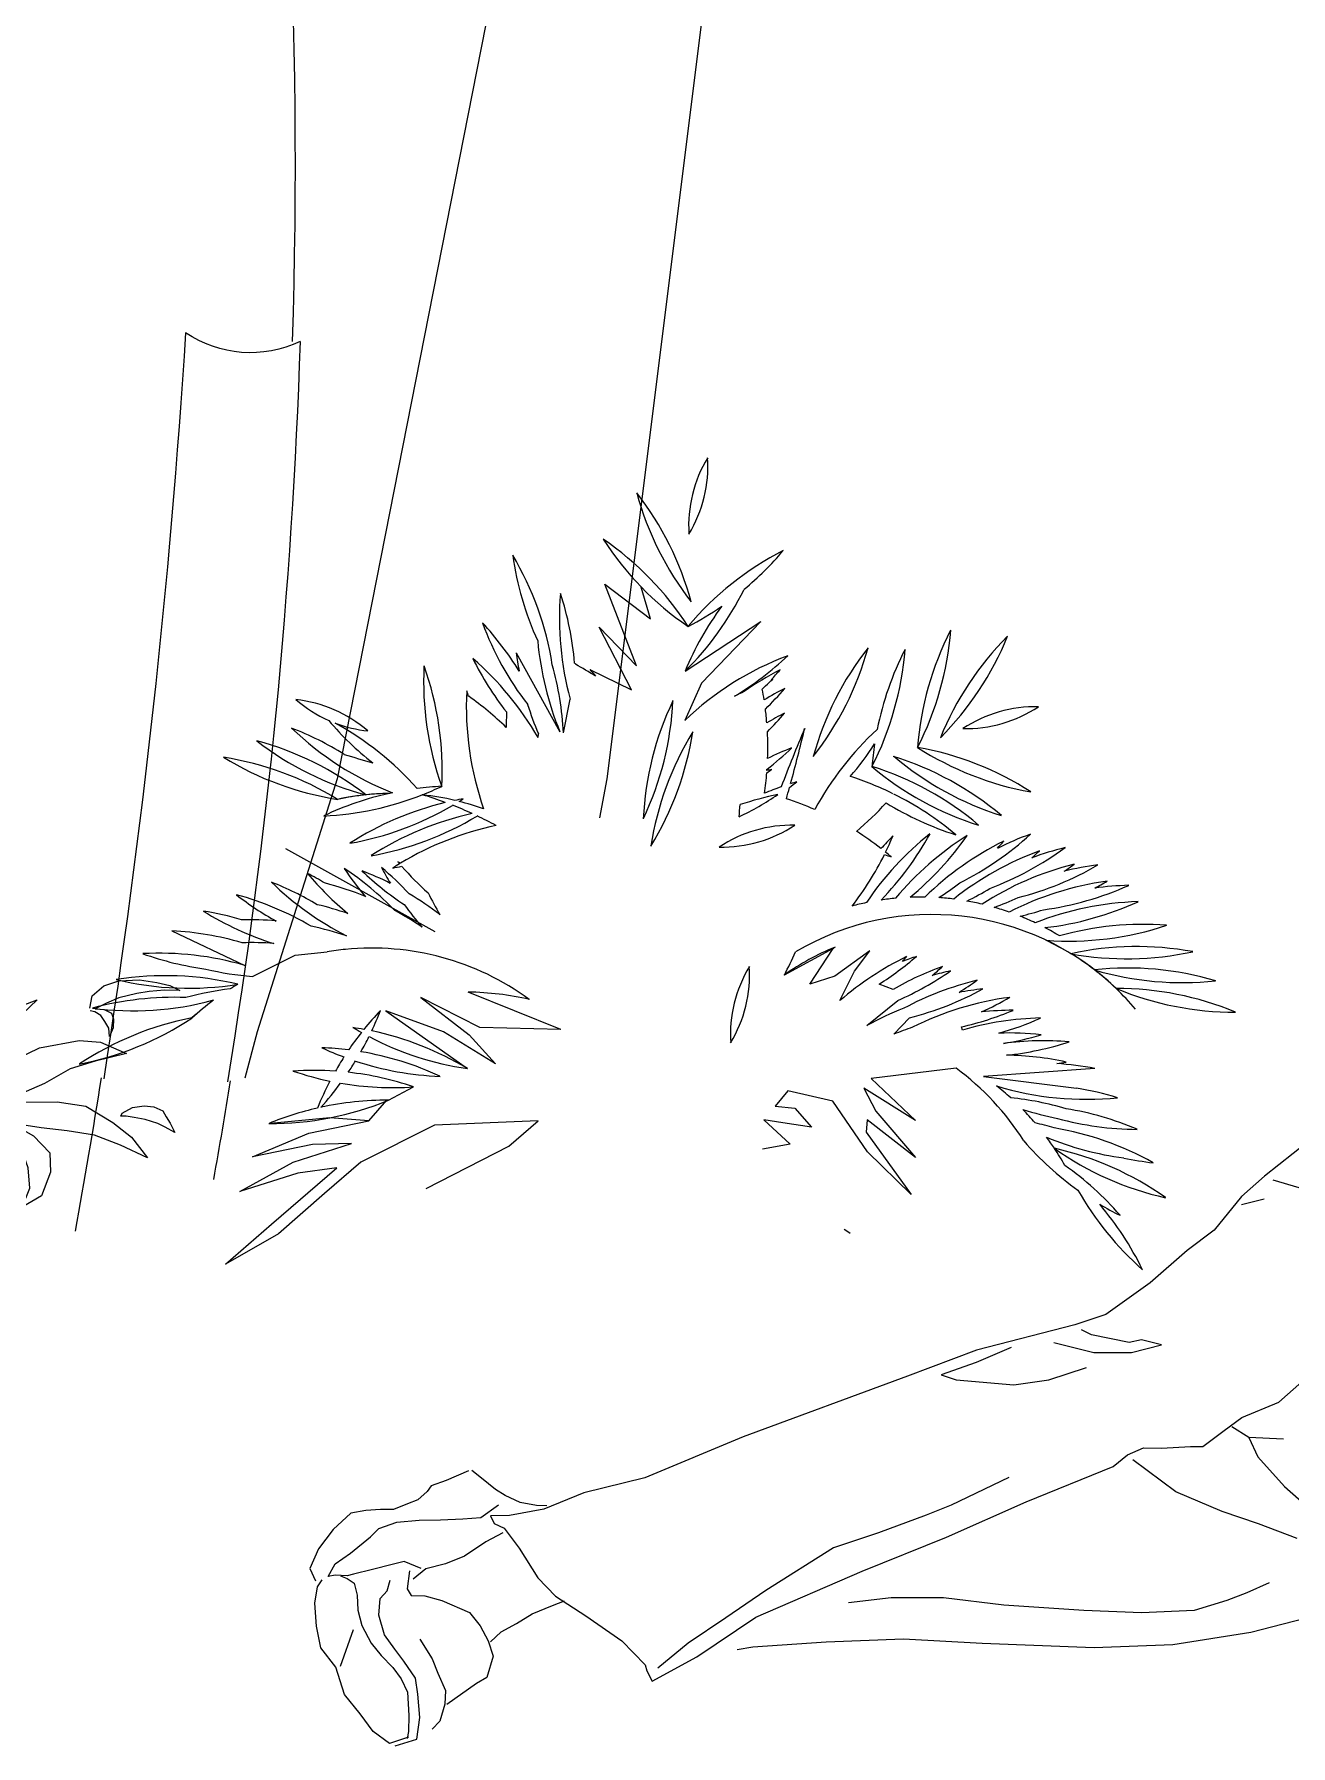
# Model space of a CAD drawing. Header units: millimetres. Extents: x -37049 to 129367, y 25385 to 90033.
# Drawn here: x 8407 to 9474, y 51027 to 52480 of the extents above; entities that cross this region are included whole.
import ezdxf

# ---------------------------------------------------------------- set-up
doc = ezdxf.new("R2010")
doc.units = ezdxf.units.MM
doc.header["$MEASUREMENT"] = 0
doc.linetypes.add('ACAD_ISO03W100', pattern=[30, 12, -18])
doc.linetypes.add('DASHDOT2', pattern=[0.5, 0.25, -0.125, 0, -0.125])
for name, color, linetype, lineweight in [('NCAY', 3, 'Continuous', 13), ('NKHUAT1', 54, 'ACAD_ISO03W100', 15), ('NNGUOI', 2, 'Continuous', 30), ('NTHAY1', 61, 'Continuous', 25)]:
    doc.layers.add(name, color=color, linetype=linetype, lineweight=lineweight)

# ---------------------------------------------------------------- blocks, each defined once
blk = doc.blocks.new('FRONT11')
blk.add_line((-158.8, 750.9), (179.2, 563.3))
for points in [[(501.4, 3668.5), (-41.8, 908.7), (-223.1, 335.9), (-250.8, 231.2)], [(552.7, 820.6), (569.4, 908.7), (914.3, 3668.5)]]:
    blk.add_lwpolyline(points)
blk = doc.blocks.new('AE24ZF')
for centre, radius, start, end in [((1.15288, 0.2256), 1.1821, 163.04829, 181.79767), ((-0.01997, 0.21013), 0.02391, 244.5078, 304.2324), ((1.15463, 0.22741), 1.18553, 181.8788, 189.33807), ((1.68067, 0.29719), 1.69056, 183.62287, 188.89992), ((1.67925, 0.30196), 1.68936, 189.06309, 190.15665), ((1.15346, 0.22366), 1.18432, 189.15334, 190.15665)]:
    blk.add_arc(centre, radius, start, end)
blk = doc.blocks.new('A$C758D5878')
at = {"layer": 'NCAY'}
for points in [[(970.8, 636.6), (990, 607.4), (1009.8, 574.9), (1029, 531.2), (1029.3, 493.9), (1058.6, 532.6), (1067.9, 579.5), (1052.6, 610.5), (1019.2, 626.7), (986.8, 650.5), (1014.4, 646.1), (1072.5, 626.4), (1123.8, 610.7), (1177.5, 587.7), (1232.6, 554.5), (1220.7, 600.6), (1188.8, 635.6), (1152.6, 662.4), (1104.7, 678.6), (1052.9, 688), (1013.1, 685.3), (990.3, 684.9), (1006.4, 694), (1039.9, 711.8), (1080.1, 725.7), (1119.9, 738.1), (1156.3, 740.3), (1202.8, 739.2), (1243, 728.8), (1298.6, 701.9), (1274.5, 735.9), (1232.5, 769.5), (1173.4, 791.1), (1119.2, 793.3), (1073.1, 776.5), (1032.3, 751.5), (1003.1, 722.6), (1025.5, 765.1), (1052.3, 801.3), (1090.3, 837), (1125.8, 870.2), (1175.8, 913.1), (1216.7, 943), (1267.7, 974.2), (1200.3, 976), (1148.9, 967.5), (1093.1, 941.1), (1058.1, 904.4), (1030.8, 871.6), (1012.2, 831), (992.2, 786.1), (978.9, 737.2), (987.7, 753.7), (999, 787), (1008.4, 838.8), (1005.7, 888.2), (979.7, 945.5), (930.4, 981.5), (891.7, 996.2), (852, 1003.2), (826.8, 995.5), (859.2, 986.2), (889.7, 966.2), (925.9, 934.6), (939.3, 897.7), (958, 847.7), (961.7, 796.4), (978, 753.7), (968.2, 734.4), (956.8, 777), (923, 815.9), (874.7, 854.9), (815.2, 879.8), (773.6, 885.8), (730, 890.9), (691.7, 882.8), (666.4, 865.5), (682.9, 871.2), (718.2, 865.7), (793.7, 840.2), (857.1, 807.5), (928.7, 770.4), (944.5, 745.6), (909.2, 765.6), (849.7, 780.9), (790.6, 778.3), (729.5, 760.1), (691.1, 732.7), (665.7, 691.2), (702.6, 709.4), (756.9, 721.8), (810.7, 727.8), (851, 727.2), (895.5, 720.2), (949.8, 722.8), (910.1, 729.8), (860.6, 727.1), (828.6, 704), (813.4, 663.9), (803.1, 628.6), (823.5, 650.8), (861.4, 676.7), (914.3, 689.6), (928.3, 683.2), (908.9, 678.5), (858.6, 648), (844.7, 617.7), (863, 580.9), (870.4, 612.3), (901.5, 642.2), (929.2, 661.9), (929.2, 661.9)], [(492.1, 499.7), (505.1, 470.6), (503.8, 444.5), (503.7, 410.4), (495.6, 380.9), (483, 343.4), (477.2, 326.4), (493.2, 345.7), (514.9, 370.6), (527.5, 385.3), (539.6, 421), (541.9, 444.9), (534.6, 468.2), (515.4, 489.9), (487.1, 518.5), (536.9, 469.4), (553.3, 444.8), (577.7, 421.4), (592.4, 403.2), (615.6, 376.4), (633.1, 338.2), (647.7, 302.9), (664.7, 274.4), (672, 251.1), (681, 227.2), (686.6, 198.7), (695.8, 226), (706.2, 268), (706.3, 302.1), (700.7, 330.5), (689.5, 370.4), (667.4, 400.6), (651.6, 426.8), (615.3, 448.6), (579, 470.3), (534.7, 485.3), (519.9, 492.2), (554.6, 493.7), (593.3, 484.5), (625.1, 477.5), (676.8, 456.2), (721, 429.9), (751.1, 412.2), (790.3, 393.2), (826.6, 371.5), (861.2, 350.3), (893.5, 328), (929.8, 306.2), (912.9, 334.7), (896.5, 364.9), (876.7, 390.6), (855.8, 418.5), (824, 448.2), (800.8, 469.3), (766.7, 486.5), (732.1, 502), (701.4, 512.4), (670.2, 521.1), (640.6, 529.1), (613.9, 534.4), (583.8, 540.8), (566.8, 540.8), (547.4, 539.8), (584.4, 553.8), (635.1, 563.3), (663, 572.8), (710.2, 583.4), (737.5, 585.6), (771.1, 589.4), (804.7, 593.2), (849.6, 591.3), (888.3, 593.4), (930.9, 584.7), (972.4, 572.6), (902.6, 613.2), (841.3, 639.7), (792.4, 658.1), (750.4, 668.5), (694.7, 672.1), (639.5, 666.1), (600.7, 652.6), (571.1, 632.3), (554.5, 611.4), (540.8, 593.2), (550.6, 622.2), (571.2, 655.1), (600.3, 685), (639.7, 717.3), (673.9, 734.2), (714.3, 752.7), (754.2, 763.9), (782.6, 769.5), (739.4, 782.2), (687.7, 792.1), (647.3, 790.5), (612.6, 777.6), (581.2, 757.9), (555, 736.4), (535, 705.2), (519.5, 682), (510.9, 662.1), (502.9, 638.3), (503.9, 607.6), (503, 661), (499.7, 702), (478.3, 745.3), (450, 790.8), (393.8, 815.5), (342.1, 831.1), (298.9, 832.4), (250.5, 829.8), (216.9, 820.3), (190.2, 808.5), (183.9, 801.1), (233.3, 784.4), (307.1, 761.3), (352, 731), (389.4, 707), (423.4, 678.4), (446.1, 655.6), (469.3, 628.8), (481.1, 602), (481.6, 581), (451, 619.8), (419.3, 649.5), (384.2, 674.6), (346.7, 693), (292.2, 711.4), (257.5, 721.2), (227.4, 721.9), (187.6, 722.1), (149.4, 704.6), (117.5, 694.5), (78.8, 675.4), (46.8, 648.3), (16, 624.5), (0, 605.3), (59.2, 617.5), (130.3, 625.7), (187.8, 627.2), (245.2, 628.6), (298.1, 622.1), (323.1, 623.2), (378.8, 608.2), (420.2, 596), (456, 578.3), (429.9, 585.2), (393, 599.6), (354.3, 597.5), (314.4, 586.3), (279.7, 567.7), (248.3, 536.5), (210, 490.7), (190.5, 444.2), (179.5, 411.8), (173.7, 377.7), (175.9, 344.8), (186, 307.2), (199.8, 353.8), (233, 407), (273.5, 454), (307.8, 493.7), (362.5, 509.3), (398.3, 520), (459.7, 516.3), (418.2, 511.4), (394.2, 485.3), (377, 445.6), (372.3, 403.6), (376.7, 371.7), (388.6, 350.7), (393.8, 371.7), (405.3, 400), (424.7, 429.5), (448.7, 461.2), (470.4, 480.4), (491.5, 492.3)], [(1166.6, 215.8), (1104.3, 222.9), (1045, 210.6), (989.2, 184.7), (914.8, 149.6), (862.9, 111.3), (875.3, 169.5), (906.7, 219.1), (983.8, 262.2), (1054.9, 270.4), (1153.5, 248.9), (1070.8, 287.1), (996.7, 310), (892.5, 330.9), (825.1, 342.3), (761.9, 349.4), (827.8, 384.1), (923.5, 397.4), (1056.7, 360.9), (1131.7, 304.3), (1149.4, 264), (1130.9, 318.8), (1093.5, 368.5), (1039, 418.2), (983.6, 474), (932.5, 508.3), (1006, 497.8), (1078.5, 467.6), (1141.5, 417.8), (1165.2, 361.3), (1163.2, 296.4), (1192.6, 366.3), (1226.9, 408.9), (1289.4, 433.3), (1368, 438.1), (1306.4, 407.7), (1239.5, 353.3), (1191.5, 304), (1169.1, 263.1), (1253.9, 319.9), (1341.1, 333.2), (1431.6, 322.6), (1476.8, 304.4), (1525.4, 262.4), (1452.8, 267), (1393, 267.2), (1328, 252.2), (1251, 244), (1185.2, 234.9), (1265.5, 227.7), (1343.2, 204.3), (1402, 175.8), (1449.6, 122.7), (1480.2, 78.2), (1501.4, 22.6), (1451.1, 68), (1401.7, 107.5), (1345.5, 135.1), (1290.9, 159.3), (1229.5, 188.6), (1269.5, 146.5), (1293.2, 98.6), (1281.9, 56.8), (1246.7, 11.7), (1197.1, 0), (1226.3, 35.7), (1235.9, 80.9), (1233.6, 141.6), (1205.5, 185.2), (1175.7, 206.7)], [(1476.2, 384.9), (1490.1, 410.5), (1521.7, 423.8), (1557.7, 425.2), (1602.7, 413.1), (1638.6, 395.7), (1664.8, 380.6), (1682.9, 363), (1650.1, 374.1), (1616, 381.5), (1588.2, 385.7), (1546.3, 388.3), (1516, 385), (1487.2, 380.2), (1506.5, 372.6), (1519.9, 359.7), (1520.5, 345.9), (1514.2, 327.2), (1500.4, 311), (1504.5, 329.4), (1499.9, 346.7), (1495.5, 361.7), (1485, 373.6), (1475.3, 379)]]:
    blk.add_lwpolyline(points, dxfattribs=at)
for points in [[(470.2, 268.4), (413.6, 274.9), (369.5, 256.2), (331.7, 231.2), (317.7, 189.8), (307.5, 147.1), (306, 93.1), (332.6, 147), (369.3, 193.4), (403.4, 219.6), (445, 243.3), (468.9, 252), (484, 259.5)], [(1476.6, 136.6), (1502.4, 141.4), (1528.8, 137.4), (1549, 128.9), (1565.5, 114.1), (1569.4, 99.3), (1573.7, 82.6), (1577.3, 59), (1560.1, 77.6), (1546.3, 90.6), (1521.5, 107.2), (1499.3, 118.7), (1482.7, 127.2), (1471.2, 131.1)]]:
    blk.add_lwpolyline(points, close=True, dxfattribs=at)
blk = doc.blocks.new('A$C11AA285E')
at = {"ltscale": 0.7}
for p, q in [((0, 725), (51.4, 685.8)), ((35.5, 632.6), (0, 725)), ((51.4, 685.8), (41.1, 721.9)), ((90.6, 626.7), (176.6, 683)), ((176.6, 683), (109.3, 613)), ((-6.5, 676.5), (35.5, 632.6)), ((29.9, 605.5), (-6.5, 676.5)), ((-100.6, 647.4), (-51, 558.1)), ((-17.3, 628.5), (29.9, 605.5)), ((109.3, 613), (90.3, 570.8)), ((-47, 556.7), (-39.4, 595.1)), ((-75.8, 551.4), (-75.4, 555.8)), ((258.2, 312.5), (203, 282.6)), ((231.8, 272.1), (258.2, 312.5)), ((300, 309.9), (260.4, 281.2)), ((282.4, 287.1), (300, 309.9)), ((260.4, 281.2), (231.8, 272.1)), ((266, 253.6), (282.4, 287.1)), ((326.4, 266.4), (310.5, 272.3)), ((-208.7, 257), (-153.9, 214.8)), ((-141.7, 223.2), (-208.7, 257)), ((296.5, 225.5), (331.7, 253.9)), ((-248, 242.1), (-155.8, 176.7)), ((-183, 218.3), (-248, 242.1)), ((327.2, 215.6), (344.9, 234.2)), ((-124, 182.1), (-183, 218.3)), ((-153.9, 214.8), (-124, 182.1)), ((-50, 221), (-141.7, 223.2)), ((404.7, 220.2), (403.8, 224.1)), ((397.7, 177), (301.4, 165.4)), ((554.6, 176.8), (428.4, 167.9)), ((301.4, 165.4), (351.7, 117.8)), ((428.4, 167.9), (533.9, 154.4)), ((-267.4, 117.4), (-247, 140.8)), ((207.2, 151.5), (192.6, 134.3)), ((258.1, 139.7), (207.2, 151.5)), ((297.1, 82.5), (258.1, 139.7)), ((351.7, 117.8), (293.1, 154.6)), ((293.1, 154.6), (306.5, 128.5)), ((-311.5, 121), (-378.6, 114.5)), ((-335.2, 103.7), (-267.4, 117.4)), ((-267.4, 117.4), (-311.5, 121)), ((-75.6, 117.7), (-193.1, 112.6)), ((-108.7, 89), (-75.6, 117.7)), ((201.2, 115.4), (179.7, 118.8)), ((179.7, 118.8), (209.8, 91.3)), ((192.6, 134.3), (215, 131.7)), ((215, 131.7), (233.9, 110.2)), ((297, 118.7), (295.6, 104.8)), ((351.4, 75.9), (297, 118.7)), ((306.5, 128.5), (351.4, 75.9)), ((-399, 76.9), (-335.2, 103.7)), ((-193.1, 112.6), (-276.6, 70.9)), ((233.9, 110.2), (201.2, 115.4)), ((295.6, 104.8), (346.6, 34.1)), ((-331.2, 90.7), (-399, 76.9)), ((-352.9, 70.9), (-287, 91.8)), ((-287, 91.8), (-331.2, 90.7)), ((-202.3, 40.9), (-108.7, 89)), ((209.8, 91.3), (178.3, 85.6)), ((346.6, 34.1), (297.1, 82.5)), ((-413.5, 37.5), (-352.9, 70.9)), ((-347.6, 58.4), (-413.5, 37.5)), ((-377.5, 0.7), (-303.7, 64.3)), ((-303.7, 64.3), (-347.6, 58.4)), ((-276.6, 70.9), (-317.4, 35.1)), ((-317.4, 35.1), (-369.5, -10.4)), ((-429.6, -44.8), (-377.5, 0.7)), ((-369.5, -10.4), (-429.6, -44.8))]:
    blk.add_line(p, q, dxfattribs=at)
at = {"ltscale": 0.25}
for p, q in [((-490.4, 332.8), (-407.9, 293.5)), ((-399.2, 281.1), (-350.7, 305.1)), ((-350.7, 305.1), (-314.7, 308.8)), ((-50, 221), (-154.9, 263.3)), ((-245.2, 140.8), (-216.7, 156))]:
    blk.add_line(p, q, dxfattribs=at)
for centre, major_axis, start_param, end_param in [((243.3, 791.2), (148.6, 0), 2.596076, 3.204051), ((-32.1, 859), (148.6, 0.1), -0.546175, 0.0618), ((375.1, 920.6), (-351.4, 0.9), 0.268096, 0.662655), ((-241.5, 612.9), (351.4, 0.6), 0.263919, 0.658479), ((292.9, 967), (-351.4, 0.2), 0.575094, 0.969653), ((-200.9, 486.4), (351.4, 1.3), 0.570832, 0.965391), ((-406.7, 578.7), (351.4, 0.1), 0.157068, 0.534884), ((243.4, 807.2), (-351.4, 0.1), 0.141064, 0.429873), ((362.5, 450.7), (-351.4, 0.2), -1.095172, -0.700612), ((-66.7, 989.8), (351.3, 5.3), -0.893658, -0.716185), ((-156.9, 876), (351.4, 2.1), -0.795019, -0.468329), ((299.8, 686.5), (-351.4, 0.2), -0.07936, 0.263778), ((-384.5, 605.8), (351.4, 0.7), 0.083513, 0.312675), ((415, 491.6), (351.4, 0.3), 2.505328, 2.746199), ((-66.7, 989.8), (-351.3, 7.3), 2.066543, 2.193184), ((-396.2, 442.2), (-351.4, 0.7), 3.69668, 3.892221), ((190.8, 803.2), (-351.4, 0.4), 0.355429, 0.657672), ((273.9, 691.7), (351.4, 0.6), 3.227705, 3.529995), ((704.2, 513), (351.4, 0.1), 2.668741, 3.0633), ((41.1, 700.3), (351.4, 0.1), -0.472847, -0.078288), ((705.1, 418.6), (351.4, 0.2), 2.359459, 2.754018), ((130.3, 798.7), (351.4, 0.2), -0.782134, -0.387574), ((-380, 375.6), (-351.4, 0.2), 3.666188, 3.997755), ((165.1, 797.1), (-351.4, 1.7), 0.465644, 0.668742), ((247.6, 694.1), (-248.4, 248.4), 0.918831, 0.97813), ((331.8, 315.7), (351.4, 1), 1.931477, 2.325854), ((-34.7, 899.2), (351.4, 1.2), -1.031827, -0.816112), ((574.5, 436.5), (-351.4, 0.3), -0.66333, -0.26877), ((-40.9, 746.6), (351.4, 0.4), -0.665255, -0.270695), ((-10.6, 678.6), (-351.4, 0.6), 2.670792, 3.065352), ((652.6, 491.3), (-351.4, 0.7), -0.470588, -0.196811), ((146, 614.6), (-351.4, 0.1), -0.05045, 0.344109), ((-535.7, 514.1), (351.4, 0), -0.050844, 0.343715), ((-397.9, 538.6), (351.4, 0.2), 0.050826, 0.27376), ((240.8, 854.2), (248.4, 248.4), 3.0269, 3.032169), ((-201.8, 326.1), (-351.3, 3.6), 4.147529, 4.22248), ((251.4, 854.9), (-248.4, 248.4), 1.48554, 1.514413), ((358.3, 315.4), (351.2, 9), 2.018014, 2.153655), ((-69.6, 855.5), (248.4, 248.4), 4.750335, 4.794332), ((194.4, 586.5), (-351.4, 0.2), -0.050267, 0.336304), ((-487.3, 485.9), (248.4, 248.4), 5.822868, 5.841529), ((309.6, 286.9), (-248.4, 248.4), -0.337675, -0.303271), ((-69.6, 855.5), (-248.4, 248.4), 3.138842, 3.153714), ((-167, 540.4), (-248.4, 248.4), 4.080354, 4.11566), ((363.5, 294.3), (351, 15.6), 1.99907, 2.074881), ((-64.5, 834.4), (-351.1, 14.3), 2.38772, 2.478798), ((-47.4, 876.4), (248.4, 248.4), 4.637589, 4.668825), ((309.6, 286.9), (248.4, 248.4), 1.132673, 1.138589), ((-365.9, 446.7), (-148.6, 0), 3.997558, 4.605533), ((-252.5, 706.7), (148.6, 0.3), 3.994966, 4.293009), ((-356.9, 311.1), (-351.4, 1.4), 3.944578, 4.101747), ((247.6, 694.1), (-351.4, 0), 0.304414, 0.404516), ((394.3, 442.5), (-351.4, 0.2), -0.44265, -0.048091), ((-274, 610.4), (-351.4, 0), 2.698273, 3.092832), ((-167, 540.4), (-248.4, 248.4), 4.005518, 4.050432), ((487.5, 437.8), (148.6, 0), 1.548767, 2.156742), ((408.5, 710.2), (148.6, 0), 4.690359, 5.298334), ((-481.7, 234.6), (-351.3, 5), 4.167259, 4.357317), ((-111.8, 815.9), (-351.4, 0.8), 0.809078, 1.197898), ((-45.4, 798.8), (351.4, 2.1), 3.841868, 4.038885), ((-475.1, 260.1), (351.4, 0.4), 0.726019, 1.065568), ((-252.5, 706.7), (148.6, 0.5), 4.344979, 4.602044), ((239.5, 566.3), (248.4, 248.4), 2.315645, 2.366013), ((363.4, 266.3), (350.6, 23.6), 1.976412, 2.0418), ((-64.6, 806.4), (-351.3, 6.5), 2.374924, 2.456674), ((-485.5, 208.4), (351.4, 0.7), 0.911416, 1.305976), ((-179.6, 825.9), (351.4, 0), 4.055077, 4.449636), ((399, 374.2), (-351.4, 0.1), -0.549796, -0.155236), ((-247.7, 612.3), (-351.4, 0), 2.591608, 2.986167), ((-167, 540.4), (351.4, 0.4), -0.037076, 0.049013), ((1986.5, -187.7), (1910.3, 106.1), 2.683645, 2.720814), ((-1635.2, 1004.5), (1913.2, 9.7), -0.272298, -0.238646), ((546.5, 302.5), (-351.4, 0.3), -0.824532, -0.496086), ((10.8, 735.9), (351.4, 0.7), -0.710042, -0.579026), ((652.6, 491.3), (-351.3, 3.8), -0.140518, -0.067191), ((-486.5, 182), (-351.4, 0.2), 4.162457, 4.557016), ((-248.1, 828.6), (-351.4, 0.5), 1.021671, 1.416231), ((237, 2289.5), (-1829.4, 155.3), 1.361385, 1.379706), ((-32.3, 792.9), (351.4, 1.9), -0.91497, -0.810265), ((338.8, 212.3), (351.3, 5.7), 1.925947, 2.010359), ((35.5, 726.5), (248.4, 248.4), 4.904038, 4.905692), ((222.5, 194.4), (351.4, 0.5), 0.869532, 1.268327), ((554.4, 798.3), (351.4, 0.3), 4.007412, 4.406054), ((544.1, 835.8), (-351.4, 1.1), 1.00172, 1.396279), ((291.9, 194.5), (351.4, 0.7), 0.99677, 1.39133), ((-167, 540.4), (351.4, 1.9), -0.153954, -0.087379), ((-6.7, 807.3), (-248.4, 248.4), 2.927068, 2.946583), ((-167, 540.4), (-248.4, 248.4), 3.852379, 3.856272), ((257.3, 170.7), (-248.4, 248.4), -0.589569, -0.573504), ((170.8, 172.7), (351.4, 2.2), 1.106824, 1.255636), ((528.6, 787.4), (351.4, 0.8), 4.010205, 4.404764), ((196.7, 183.6), (-351.4, 0.2), 4.012962, 4.407521), ((-167.7, 145.3), (-351.4, 0.2), -1.350897, -1.126841), ((-335.5, 813.6), (-351.4, 0.2), 1.620121, 1.94572), ((-238.9, 186.1), (-302.2, 0.3), -1.552478, -1.357098), ((-238.9, 186.1), (302.2, 1.9), 1.670437, 1.777163), ((-238.9, 186.1), (302.2, 1.8), 1.582173, 1.670827), ((-167.7, 145.3), (-248.4, 248.4), -0.57661, -0.566176), ((-167.7, 145.3), (-351.4, 0), -1.521953, -1.442224), ((-238.9, 186.1), (213.7, 213.7), 0.677895, 0.679824), ((-335.5, 813.6), (-351, 14.9), 1.988613, 2.056362), ((-475.1, 260.1), (248.4, 248.4), 6.197876, 6.198687), ((-238.9, 186.1), (302.2, 3.2), 1.330252, 1.452637), ((-335.7, 60.2), (-445.5, 4.2), 4.366819, 4.42748), ((0.3, 778.8), (-351.3, 4.7), 2.030195, 2.174421), ((264.2, 142.3), (-351.3, 3.8), -1.36405, -1.23763), ((316, 164.2), (248.4, 248.4), 1.123338, 1.18126), ((-1635.2, 1004.5), (1352.9, 1352.9), 5.221259, 5.228192), ((-3.5, 774.8), (248.4, 248.4), 4.576216, 4.606274), ((316, 164.2), (-248.4, 248.4), -0.500675, -0.479492), ((170.8, 172.7), (351.4, 0.4), 0.869795, 1.108948), ((-98.9, 136.2), (-351.4, 0.4), -1.334172, -0.998489), ((-350.5, 777.7), (351.4, 0.2), -1.394954, -1.040508), ((-74.7, 122.2), (351.4, 0.8), 1.785547, 2.139701), ((-335.7, 60.2), (-445.3, 14.6), 4.315948, 4.370326), ((-98.9, 136.2), (-248.4, 248.4), -0.608855, -0.581553), ((-350.5, 777.7), (248.4, 248.4), 4.48231, 4.498093), ((-238.9, 186.1), (-302.1, 5.7), 4.388596, 4.485316), ((-197.8, 496.1), (-248.4, 248.4), 3.829286, 3.868431), ((97.8, 147.7), (351.3, 2.9), 1.153433, 1.251465), ((59, 714.6), (351.1, 13.7), -0.912626, -0.77963), ((502.8, 776.6), (-351.4, 0.7), 1.020034, 1.267358), ((-326.3, 763.6), (-351.4, 0.7), 1.749254, 2.115287), ((-50.5, 108.1), (351.4, 0), 1.779538, 2.111613), ((-335.7, 60.2), (-445.5, 4.1), 4.224603, 4.278938), ((211.6, 303.7), (-148.6, 0.3), 4.692735, 5.30071), ((132.6, 576.1), (-148.6, 0.3), 1.551152, 2.159127), ((97.8, 147.7), (-351.3, 8.3), 4.078885, 4.175443), ((587.1, 167.9), (-351.4, 0.9), -0.894871, -0.591503), ((573.2, 190.3), (-248.4, 248.4), -0.005299, 0.050915), ((60.1, 611.9), (351.4, 0.3), -0.769859, -0.503699), ((1.9, 575.7), (-248.4, 248.4), 3.473219, 3.530853), ((598.6, 144.1), (-351.4, 0.1), -1.003792, -0.696403), ((121.9, 641.7), (-351.4, 0.3), 2.261562, 2.53295), ((607.4, 119.2), (351.4, 1.2), 2.027404, 2.339769), ((244.4, 701.2), (-351.4, 1.7), 2.039532, 2.3176), ((312.4, 709.7), (-351.3, 2.7), 1.937226, 2.213661), ((601.4, 111.8), (351.3, 3), 1.909473, 2.025758), ((186.4, 664.7), (248.4, 248.4), 4.75108, 4.781473), ((604.6, 85.6), (-351.2, 9.9), -1.301995, -1.189889), ((-50.5, 108.1), (248.4, 248.4), 1.330048, 1.356501), ((-395, 98.4), (248.4, 248.4), 0.300858, 0.310693), ((33.9, 637.6), (248.4, 248.4), 3.057726, 3.066232), ((1.9, 575.7), (-351.4, 1.2), 2.486729, 2.682595), ((429.8, 751.5), (-248.4, 248.4), 2.027706, 2.050831), ((97.8, 147.7), (-248.4, 248.4), -1.485321, -1.461805), ((613.5, 93.5), (351.4, 1), 1.921149, 2.239363), ((616.9, 67.3), (351.4, 0.1), 1.817009, 2.141855), ((381, 710.8), (-351.4, 1.6), 1.824693, 2.103835), ((253.1, 680.8), (248.4, 248.4), 4.641345, 4.674747), ((321, 689.6), (248.4, 248.4), 4.529444, 4.568021), ((605, 59.2), (-351.4, 1.7), -1.432025, -1.321912), ((-506.3, 60.8), (-351.3, 2.8), 4.180723, 4.345086), ((-133, 640), (351.4, 0.9), 3.940014, 4.238459), ((-499.6, 86.4), (-348.8, 42.2), 4.287638, 4.35063), ((-66.7, 622.5), (-351.3, 4.9), 0.708229, 0.891587), ((-490.3, 111.1), (-351.4, 0.3), 3.912006, 4.124547), ((-2.7, 598), (351.4, 0.7), 3.727121, 3.840722), ((-401.5, 72.8), (351.2, 9.6), 1.075625, 1.175503), ((-32.5, 654.7), (351.4, 1), 3.947025, 4.121731), ((-478.3, 134.6), (-351.3, 5.5), 3.908928, 4.032518), ((58.4, 566.9), (-248.4, 248.4), 1.266167, 1.32492), ((-302.1, 749.6), (248.4, 248.4), 4.103534, 4.133705), ((33.9, 637.6), (351.3, 8.2), 3.839239, 3.959672), ((617.4, 40.9), (-351.4, 0.5), -1.429594, -1.097424), ((389.6, 691.2), (-248.4, 248.4), 2.844587, 2.890499), ((-510.3, 34.7), (351.4, 0.3), 1.039811, 1.301419), ((-200.8, 650.3), (351.4, 0.2), 4.048679, 4.201466), ((-405.3, 46.6), (-351.4, 0.3), 4.321724, 4.460762), ((-401.5, 72.8), (351.3, 3.7), 0.903145, 1.022634), ((115.7, 529.4), (351.1, 13.3), 3.556658, 3.636473), ((370, 48.5), (302.6, 0), 0.808896, 2.106158), ((357.6, 68.7), (-213.7, 213.7), -0.691018, -0.636122), ((357.6, 68.7), (213.7, 213.7), 0.77001, 0.825428), ((186.4, 664.7), (351, 15.3), -1.037551, -0.955174), ((357.6, 68.7), (-213.7, 213.7), -0.909387, -0.853106), ((253.1, 680.8), (-351.2, 10), 2.061728, 2.146082), ((321, 689.6), (-351.3, 8.5), 1.942296, 2.025409), ((449.2, 704.7), (351.4, 0.5), -1.437253, -1.150591), ((602.6, 32.9), (351.4, 1), 1.594995, 1.705386), ((-511.4, 8.3), (351.4, 0.4), 1.281138, 1.407693), ((-269.2, 653.4), (-351.4, 2), 1.019984, 1.270774), ((-406.2, 20.2), (-351.4, 0.3), 4.379836, 4.482252), ((-405.3, 46.6), (351.2, 10.9), 0.94076, 1.043048), ((58.4, 566.9), (351.1, 14.2), 3.722737, 3.815024), ((357.6, 68.7), (213.7, 213.7), 0.990713, 1.04538), ((357.6, 68.7), (213.7, 213.7), 0.553968, 0.611506), ((357.6, 68.7), (-213.7, 213.7), -1.123128, -1.063877), ((389.6, 691.2), (351.3, 2.9), -1.348018, -1.269791), ((357.6, 68.7), (-213.7, 213.7), -1.228312, -1.166825), ((615.2, 14.5), (351.4, 0.2), 1.603281, 1.943372), ((457.9, 685.4), (351.4, 0), -1.456772, -1.143226), ((-509.7, -18.1), (-351.4, 0.1), 4.427047, 4.657683), ((-404.4, -6.1), (351.4, 0.5), 1.478158, 1.58955), ((-404.4, -6.1), (351.3, 4.4), 1.234394, 1.352527), ((357.6, 68.7), (-213.7, 213.7), -1.332415, -1.268098), ((525.2, 672.4), (351.4, 0.1), 4.638455, 5.033014), ((610.1, -11.4), (351.4, 0.4), 1.496085, 1.844597), ((-399.7, -32.1), (-351.4, 0.8), 4.644277, 4.746055), ((-263.8, 10.9), (-213.7, 213.7), -0.685318, -0.616206), ((-263.8, 10.9), (-302.2, 0), 4.082059, 4.812508), ((376.7, 35.3), (302.2, 2.5), 1.956739, 2.174838), ((475.3, 36.2), (248.4, 248.4), 1.442884, 1.451461), ((369.9, 48.9), (-301.9, 13), 4.20639, 4.313116), ((602.3, -36.6), (351.4, 0), 1.390312, 1.784872), ((-505.2, -44.1), (351.4, 0.5), 1.288761, 1.621004), ((-405.2, 637.7), (-351.4, 0.2), 1.228281, 1.438191), ((290.6, 215.1), (148.6, 0), 2.596101, 3.204076), ((15.1, 282.9), (148.6, 0), -0.545491, 0.062484), ((-106.8, 448.3), (351.2, 10.9), -0.522011, -0.439342), ((495.2, -12.6), (351.4, 1.5), 2.019068, 2.277422), ((122, 568.8), (351.3, 4.4), -1.017141, -0.867618), ((501.2, -38.4), (351.4, 1.4), 1.912835, 2.087682), ((463.5, -29.7), (248.4, 248.4), 1.10657, 1.154287), ((78.3, 536), (-248.4, 248.4), 3.182854, 3.203365), ((145, 551.5), (248.4, 248.4), 4.624058, 4.667436), ((590.7, 652.4), (351.4, 0.1), 4.531761, 4.926321), ((369.9, 48.9), (302.1, 8.8), 0.885902, 0.992628), ((591.9, -60.9), (351.4, 0.1), 1.283334, 1.677894), ((-498, -69.5), (351.4, 0.1), 1.334314, 1.728873), ((-471.2, 619.1), (351.4, 0.1), 4.476006, 4.870566), ((-370.5, 631.2), (-351.4, 1.3), 1.340939, 1.492752), ((-263.8, 10.9), (213.7, 213.7), 1.312381, 1.345596), ((190.2, 575.5), (351.4, 0.7), -1.158344, -0.963825), ((504.4, -64.6), (351.3, 2.4), 1.803015, 2.056664), ((466, -56), (351.1, 12.6), 1.749461, 1.809919), ((213.1, 559.9), (-351, 15.8), 2.179453, 2.249605), ((369.9, 48.9), (-301.5, 20.4), 4.017432, 4.124158), ((653.7, 625.4), (-351.4, 0.1), 1.283814, 1.678373), ((-488.1, -94), (-351.4, 0.1), 4.673966, 4.977734), ((-534.8, 593.5), (-351.4, 0.2), 1.441888, 1.832118), ((-382.2, -81.9), (-351.3, 4.2), -1.438468, -1.292918), ((-263.8, 10.9), (-302.1, 8), -0.908244, -0.803865), ((-263.8, 10.9), (-302.1, 6.9), -0.911825, -0.807446), ((-433.9, 605.2), (248.4, 248.4), 3.897619, 3.900176), ((-161.6, -88), (351.4, 0.3), 1.3519, 1.550606), ((258.7, 574.9), (351.4, 0.6), -1.324789, -1.070339), ((504.7, -91), (-351.4, 0.1), -1.438215, -1.108793), ((465.7, -82.4), (-351.3, 5.4), -1.4478, -1.369706), ((281.6, 561), (351.3, 2.5), -1.153027, -1.0508), ((369.9, 48.9), (301.8, 15.6), 0.649805, 0.75653), ((713.5, 591.9), (-351.4, 0), 1.176979, 1.571539), ((578.9, -83.9), (351.4, 0.1), 1.176758, 1.571318), ((-401, -111), (351.4, 0.5), 1.760203, 2.154762), ((-661.8, 526.8), (351.4, 0.5), -1.381508, -0.986949), ((0, 0), (351.3, 2.5), 2.372709, 2.453851), ((-582.1, 368.7), (-351.3, 6.5), 2.721065, 2.792785), ((465.7, -82.4), (-351.2, 8.9), -1.173946, -1.043174), ((326.8, 566.9), (351.4, 0.4), -1.351106, -1.176486), ((502.2, -117.3), (351.4, 0.6), 1.59479, 1.850418), ((462.6, -108.7), (-351.4, 0.4), -1.568522, -1.466399), ((349.9, 554.7), (-351.3, 4.8), 1.861663, 2.004639), ((0, 0), (349.6, 35.2), 2.373281, 2.443184), ((-104.4, 524.3), (248.4, 248.4), 3.385647, 3.417256), ((-336.8, -124.4), (-248.4, 248.4), -0.967993, -0.932182), ((-336.8, -124.4), (-351.4, 1.2), 4.174431, 4.507249), ((462.6, -108.7), (351.2, 11.9), 1.868735, 1.932571), ((456.7, -134.4), (-351.4, 0.9), 4.609243, 4.745246), ((393.7, 551.8), (351.4, 1.3), -1.410244, -1.285698), ((-172.7, 519), (-351.2, 11.1), 1.167693, 1.245018), ((-334.8, -150.7), (351.3, 5.4), 1.428627, 1.515235), ((-582.1, 368.7), (-248.4, 248.4), 3.412293, 3.4677), ((-334.8, -150.7), (-351.4, 0.3), 4.278589, 4.546069), ((-104.4, 524.3), (351.4, 0.5), 4.229355, 4.56432), ((497, -143.2), (-351.4, 0.3), 4.632127, 4.844023), ((417.1, 541.2), (-351.4, 1.3), 1.681739, 1.887939), ((-329.9, -176.7), (-351.4, 0.2), 4.643197, 4.77975), ((0, 0), (-248.4, 248.4), 0.214474, 0.267911), ((-582.1, 368.7), (248.4, 248.4), 4.905247, 4.948486), ((-172.7, 519), (351.4, 0.8), 4.392627, 4.670184), ((448.1, -159.4), (351.4, 0.2), 1.357847, 1.551447), ((458.5, 529.6), (-248.4, 248.4), 2.507374, 2.538298), ((489, -168.4), (-351.4, 0.3), 4.525382, 4.649231), ((-240.1, 506.5), (351.3, 2.6), 4.377127, 4.500437), ((0, 0), (-351.2, 9.2), -0.454727, -0.358783), ((-582.1, 368.7), (351.2, 11.5), -0.768991, -0.668116), ((-240.1, 506.5), (-351.4, 0.1), 1.401877, 1.637854), ((-329.9, -176.7), (-351.4, 1.3), 4.388127, 4.604221), ((257.3, -81.1), (-213.7, 213.7), -1.517756, -1.448512), ((545.3, 493.3), (-351.4, 0), 1.276434, 1.670994), ((-378.6, 465.9), (-351.4, 0.1), 1.565832, 1.960391), ((-247, -210.5), (351.4, 0.8), 1.563289, 1.78289), ((423.2, -205.9), (-351.4, 0.7), 4.42893, 4.611248), ((478.4, -192.6), (351.4, 0.1), 1.276123, 1.411937), ((-247, -210.5), (351.4, 1.5), 1.792332, 1.955985), ((257.3, -81.1), (-213.7, 213.7), 4.634432, 4.701954), ((257.3, -81.1), (213.7, 213.7), 6.205228, 6.272751), ((579.4, 465.3), (-351.4, 1.5), 1.268122, 1.383457), ((604.8, 459.3), (351.4, 0), 4.446208, 4.705666), ((465.3, -215.5), (-351.4, 1.1), 4.314263, 4.553029), ((407.2, -226.9), (-351.3, 2.5), 4.427118, 4.490281), ((257.3, -81.1), (213.7, 213.7), 6.085292, 6.136345), ((633.9, 423.8), (351.4, 0.2), 4.320622, 4.579222), ((449.8, -236.9), (351.4, 0.6), 1.061188, 1.401514), ((739.4, 325.3), (-351.4, 0.1), 0.715813, 0.952132), ((257.3, -81.1), (-302.1, 5.9), 3.673558, 3.748573), ((711.4, 373.4), (351.4, 1.1), 4.094683, 4.489243), ((432.1, -256.5), (351.4, 0.6), 0.954489, 1.349048), ((317.9, -219.9), (-351.4, 1.6), 3.861646, 4.101959), ((660.4, 419.2), (-351.4, 1.7), 1.366466, 1.462316), ((841.2, 212.4), (351.4, 0.8), 3.654853, 3.986624), ((292.6, -204.7), (-351.3, 3.1), 3.603263, 3.855711), ((739.4, 325.3), (-350.9, 18.3), 1.087815, 1.162185), ((466.6, 286.5), (-248.4, 248.4), 1.764898, 1.788674)]:
    blk.add_ellipse(centre, major_axis=major_axis, ratio=1, start_param=start_param, end_param=end_param, dxfattribs=at)
at = {"ltscale": 0.7}
blk.add_ellipse((218.6, -66.4), major_axis=(-302.2, 0.6), ratio=1, start_param=3.706334, end_param=4.079874, dxfattribs=at)
blk = doc.blocks.new('A$C693E638F')
at = {"layer": 'NCAY', "linetype": 'DASHDOT2', "xscale": 0.75, "yscale": 0.75, "zscale": 0.75}
blk.add_blockref('FRONT11', (3085.1, 176.4), dxfattribs=at)
at = {"layer": 'NCAY', "extrusion": (0, 0, -1), "xscale": 8189.999999995052, "yscale": 8189.999999995052, "zscale": -8190.000000000001}
blk.add_blockref('AE24ZF', (-2742.7, 56.5), dxfattribs=at)
at = {"layer": 'NCAY', "ltscale": 100, "xscale": 1.5, "yscale": 1.5, "zscale": 1.5}
blk.add_blockref('A$C11AA285E', (3508.4, 100.9), dxfattribs=at)
at = {"layer": 'NCAY', "ltscale": 30, "xscale": 0.7499999999991046, "yscale": 0.75, "zscale": 0.75, "rotation": 17.1718239911056}
blk.add_blockref('A$C758D5878', (1660.8, -134.4), dxfattribs=at)
blk = doc.blocks.new('A$C04FA378C')
at = {"layer": 'NNGUOI', "lineweight": 20}
for p, q in [((699.3, 512.6), (735.8, 483.5)), ((706.3, 473.7), (728.5, 480.1)), ((735.8, 483.5), (755.4, 466.3)), ((755.4, 466.3), (778.6, 437.7)), ((736, 464), (755.4, 459.3)), ((778.6, 437.7), (801.3, 420.5)), ((801.3, 420.5), (832.8, 393)), ((832.8, 393), (870.5, 366.2)), ((870.5, 366.2), (896.7, 357.5)), ((850.8, 342.5), (882.7, 348.8)), ((882.7, 348.8), (891.2, 353.1)), ((896.7, 357.5), (980.2, 336)), ((823.2, 340.3), (840.3, 344.7)), ((848.6, 334), (823.2, 340.3)), ((840.3, 344.7), (850.8, 342.5)), ((914.6, 342.5), (880.6, 334)), ((950.8, 338.2), (980.5, 325.5)), ((980.2, 336), (1039, 313.7)), ((880.6, 334), (848.6, 334)), ((919, 310.6), (887, 321.2)), ((980.5, 325.5), (1010.3, 314.9)), ((723.6, 291.8), (704.1, 309)), ((948.6, 306.4), (919, 310.6)), ((997.6, 310.6), (948.6, 306.4)), ((1010.3, 314.9), (997.6, 310.6)), ((1039, 313.7), (1178.6, 262.3)), ((754.9, 278.8), (723.6, 291.8)), ((770, 267.7), (754.9, 278.8)), ((749, 262), (719.5, 260.5)), ((763.4, 271.1), (749, 262)), ((788, 254.1), (770, 267.7)), ((1178.6, 262.3), (1261.9, 227.5)), ((749, 261.6), (741.4, 245.3)), ((798.5, 254.2), (788, 254.1)), ((823.1, 252.8), (798.5, 254.2)), ((838.6, 252.9), (823.1, 252.8)), ((852, 246.9), (838.6, 252.9)), ((741.4, 245.3), (718.8, 220)), ((811.2, 215.5), (847.6, 242.9)), ((864.3, 237.1), (852, 246.9)), ((938.1, 207.1), (864.3, 237.1)), ((1400.6, 227.1), (1408.8, 233.8)), ((1411.6, 233.4), (1430.7, 225.2)), ((718.8, 220), (695.1, 199.2)), ((952.9, 227.7), (1001.8, 204.2)), ((1261.9, 227.5), (1313.8, 214.6)), ((1388.8, 217.5), (1400.6, 227.1)), ((1430.7, 225.2), (1443.5, 220.7)), ((1443.5, 220.7), (1446.8, 215.9)), ((771.8, 198.9), (811.2, 215.5)), ((1005.8, 177.1), (938.1, 207.1)), ((1001.8, 204.2), (1023.1, 195.8)), ((1313.8, 214.6), (1347.8, 200.9)), ((1345.2, 203.7), (1354, 203.9)), ((1354, 203.9), (1367.8, 206.6)), ((1367.8, 206.6), (1380.7, 212.4)), ((1380.7, 212.4), (1388.8, 217.5)), ((1401.3, 193.7), (1386.3, 204.6)), ((1446.8, 215.9), (1454.6, 208.7)), ((1454.6, 208.7), (1463.6, 205.3)), ((1463.6, 205.3), (1475.3, 200.6)), ((740.8, 188.4), (771.8, 198.9)), ((1023.1, 195.8), (1063.5, 180.8)), ((1347.8, 200.9), (1376.9, 195.6)), ((1376.9, 195.6), (1393.1, 195.3)), ((1393.1, 195.3), (1389.8, 188.6)), ((1416.4, 192.7), (1401.3, 193.7)), ((1435.4, 191.8), (1416.4, 192.7)), ((1453.7, 191.5), (1435.4, 191.8)), ((1472.7, 189.9), (1453.7, 191.5)), ((1487.8, 184.5), (1472.7, 189.9)), ((1475.3, 200.6), (1486.5, 200.6)), ((1486.5, 200.6), (1498.8, 199.7)), ((1498.8, 199.7), (1511.5, 197.5)), ((1511.5, 197.5), (1526.7, 183.7)), ((708.1, 176), (740.8, 188.4)), ((1077.3, 148.3), (1005.8, 177.1)), ((1063.5, 180.8), (1101.8, 168)), ((1381.5, 184.6), (1368.8, 167.7)), ((1389.8, 188.6), (1381.5, 184.6)), ((1382.5, 180.8), (1397, 173.2)), ((1495, 177.4), (1487.8, 184.5)), ((1511.9, 163.6), (1495, 177.4)), ((1526.7, 183.7), (1539.1, 167.1)), ((1101.8, 168), (1159.3, 131.9)), ((1368.8, 167.7), (1352.8, 142.6)), ((1397, 173.2), (1415, 161)), ((1415, 161), (1431.3, 154.5)), ((1524.8, 154.4), (1511.9, 163.6)), ((1539.1, 167.1), (1546.4, 150.5)), ((1167.8, 109.1), (1077.3, 148.3)), ((1431.3, 154.5), (1448, 150.2)), ((1448, 150.2), (1458.7, 141.3)), ((1451.8, 150.5), (1466.2, 156.4)), ((1461.8, 148.6), (1463.7, 133.1)), ((1466.2, 156.4), (1476.4, 153.8)), ((1476.4, 153.8), (1493.1, 149.5)), ((1493.1, 149.5), (1509.3, 145.7)), ((1509.3, 145.7), (1514.8, 144.2)), ((1531, 143.6), (1524.8, 154.4)), ((1546.4, 150.5), (1541.6, 140)), ((731.7, 138.2), (750.8, 129.8)), ((1159.3, 131.9), (1193.3, 108.5)), ((1352.8, 142.6), (1337.9, 126.9)), ((1463.7, 133.1), (1460.5, 127.5)), ((1480.9, 131.6), (1478.1, 140.6)), ((1486.6, 125), (1480.9, 131.6)), ((1508.7, 137.9), (1506.2, 127.9)), ((1514.8, 142), (1508.7, 137.9)), ((1514.8, 144.2), (1524.8, 144.8)), ((1520.4, 144.2), (1514.8, 142)), ((1524.8, 144.8), (1531, 143.6)), ((1539.9, 134.8), (1536, 141)), ((1542.3, 121), (1539.9, 134.8)), ((750.8, 129.8), (767.8, 123.4)), ((767.8, 123.4), (795.5, 114.9)), ((889.2, 114.9), (957.2, 119.3)), ((957.2, 119.3), (1008.3, 125.6)), ((1008.3, 125.6), (1052.9, 125.6)), ((1052.9, 125.6), (1089.1, 121.3)), ((1337.9, 126.9), (1312, 110.4)), ((1340.3, 119.1), (1330.2, 122.9)), ((1357.7, 112.1), (1340.3, 119.1)), ((1434.3, 123.4), (1411, 113.1)), ((1448.7, 127.3), (1434.3, 123.4)), ((1460.5, 127.5), (1448.7, 127.3)), ((1487.8, 111), (1486.6, 125)), ((1506.2, 127.9), (1505.6, 115.1)), ((1540.8, 101.5), (1542.3, 121)), ((692.6, 110.2), (747.3, 96.2)), ((795.5, 114.9), (840.3, 112.8)), ((840.3, 112.8), (889.2, 114.9)), ((1217.7, 75.5), (1167.8, 109.1)), ((1193.3, 108.5), (1225.2, 87.2)), ((1312, 110.4), (1281.5, 89)), ((1371, 103.7), (1357.7, 112.1)), ((1384, 96.6), (1371, 103.7)), ((1401.7, 101.8), (1395.1, 89)), ((1411, 113.1), (1401.7, 101.8)), ((1483.1, 94.3), (1487.8, 111)), ((1502.3, 102.2), (1494.3, 87.1)), ((1505.6, 115.1), (1502.3, 102.2)), ((747.3, 96.2), (813.5, 85.6)), ((975.5, 86.7), (1042.2, 90.6)), ((1042.2, 90.6), (1107.9, 87.8)), ((1107.9, 87.8), (1170.3, 83.6)), ((1225.2, 87.2), (1250.8, 65.9)), ((1281.5, 89), (1261.6, 68.7)), ((1392.9, 88.3), (1384, 96.6)), ((1395.1, 89), (1390.9, 76.1)), ((1453, 90.6), (1442.6, 73.9)), ((1474.3, 82), (1483.1, 94.3)), ((1509.7, 98.4), (1520.6, 67.3)), ((1537, 83), (1540.8, 101.5)), ((813.5, 85.6), (880.3, 83)), ((880.3, 83), (975.5, 86.7)), ((1170.3, 83.6), (1183.6, 81.4)), ((1255.8, 54.8), (1217.7, 75.5)), ((1390.9, 76.1), (1396, 57.9)), ((1442.6, 73.9), (1437.7, 61.5)), ((1466.7, 71.8), (1474.3, 82)), ((1485.9, 76.5), (1476.1, 66.4)), ((1494.3, 87.1), (1485.9, 76.5)), ((1524.5, 66.8), (1537, 83)), ((1260.2, 63.7), (1255.8, 54.8)), ((1261.6, 68.7), (1260.2, 63.7)), ((1437.7, 61.5), (1431.3, 47)), ((1456.7, 57.3), (1466.7, 71.8)), ((1476.1, 66.4), (1469, 56.8)), ((1516.9, 43.5), (1524.5, 66.8)), ((1396, 57.9), (1405, 52.9)), ((1405, 52.9), (1430.1, 35.1)), ((1431.3, 47), (1431.8, 35.2)), ((1453, 23.9), (1454.6, 43.9)), ((1454.6, 43.9), (1456.7, 57.3)), ((1463.4, 45.5), (1462.5, 25.6)), ((1469, 56.8), (1463.4, 45.5)), ((1431.8, 35.2), (1436, 20.9)), ((1503.7, 27), (1516.9, 43.5)), ((1436, 20.9), (1442.7, 14.2)), ((1455.6, 5.7), (1453, 23.9)), ((1462.5, 25.6), (1462.7, 12.2)), ((1492.8, 12), (1503.7, 27)), ((1474, 0), (1455.6, 5.7)), ((1462.7, 12.2), (1463.9, 6.2)), ((1462.7, 7.3), (1478.8, 1.9)), ((1478.8, 1.9), (1492.8, 12))]:
    blk.add_line(p, q, dxfattribs=at)

msp = doc.modelspace()

# ---------------------------------------------------------------- block references
at = {"layer": 'NKHUAT1', "ltscale": 100, "xscale": 0.5, "yscale": 0.5, "zscale": 0.5, "rotation": 359.9999999999985}
msp.add_blockref('A$C693E638F', (7137.6, 51418.6), dxfattribs=at)
at = {"layer": 'NTHAY1', "ltscale": 100, "xscale": -1, "rotation": 359.9999999999983}
msp.add_blockref('A$C04FA378C', (10187.6, 51026.6), dxfattribs=at)

doc.saveas('drawing.dxf')
